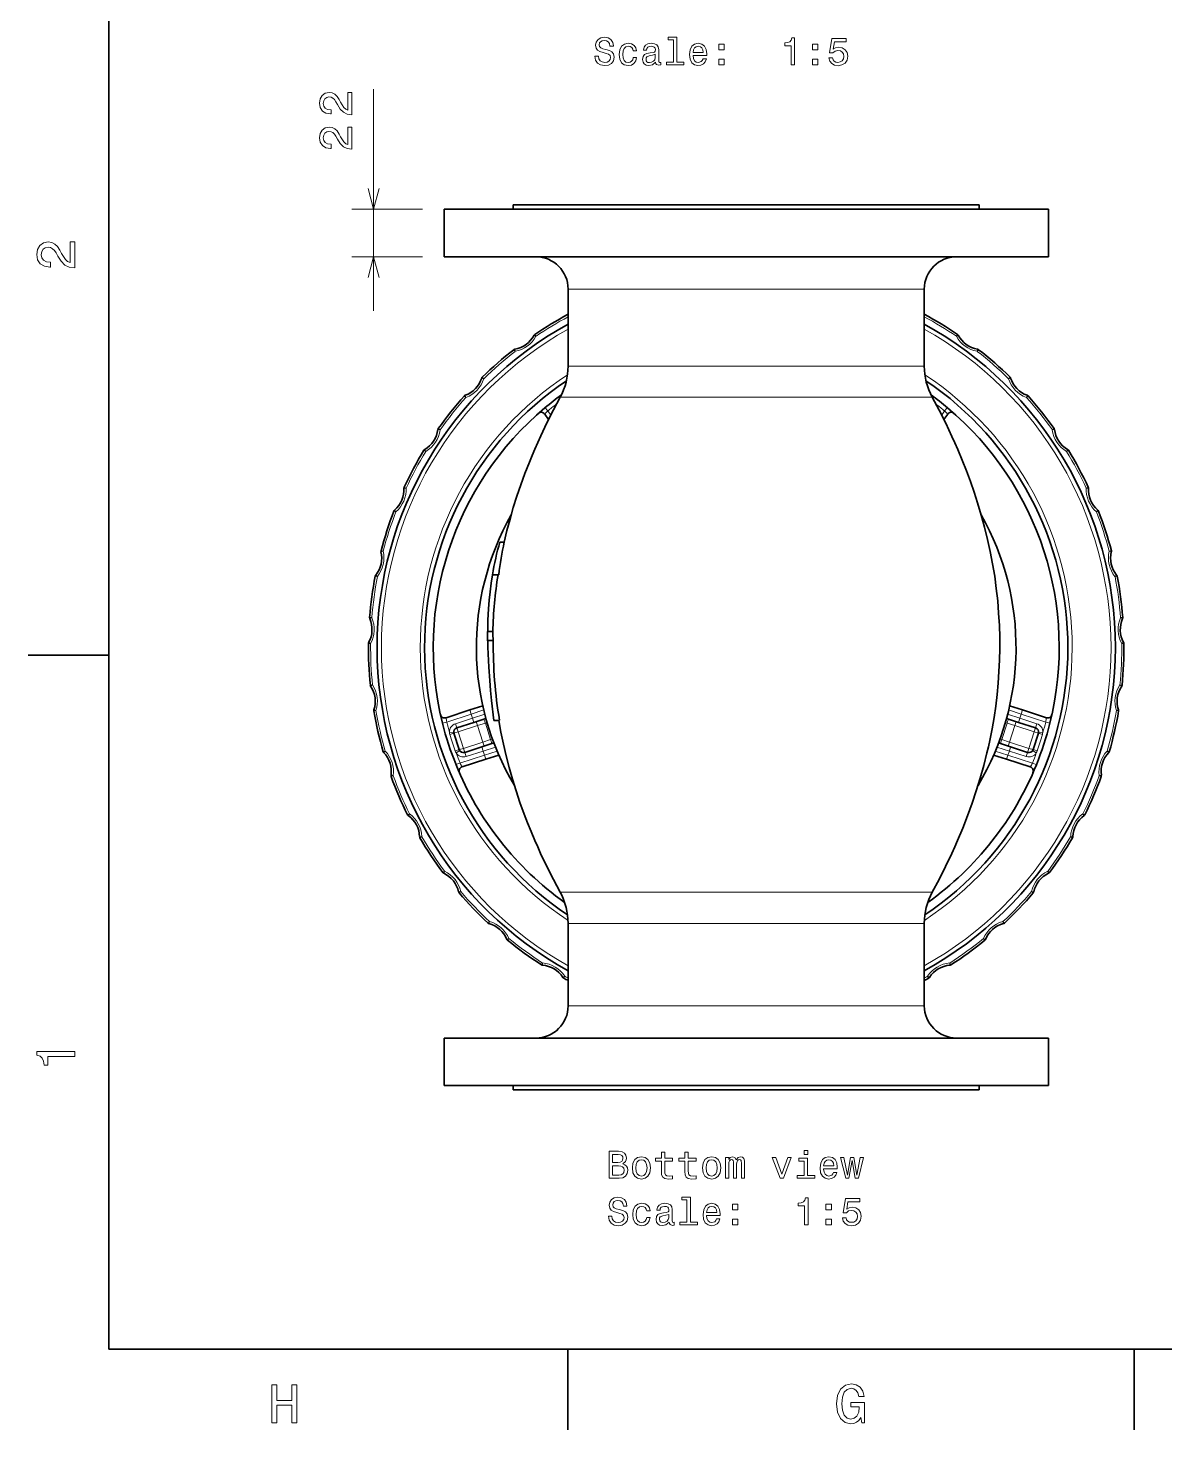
# Model space of a CAD drawing. Extents: x 0 to 420, y 0 to 297.
# Drawn here: x 2.5 to 107.8, y 2.5 to 132.4 of the extents above; entities that cross this region are included whole.
import ezdxf

# ---------------------------------------------------------------- set-up
doc = ezdxf.new("R2010")
doc.units = 0

msp = doc.modelspace()

# ---------------------------------------------------------------- linework, layer by layer
at = {"color": 7, "lineweight": 35}
for p, q in [((10, 287), (10, 10)), ((47.45, 116.01), (90.63, 116.01)), ((97.04, 115.61), (41.04, 115.61)), ((97.04, 111.21), (41.04, 111.21)), ((97.04, 38.81), (41.04, 38.81)), ((97.04, 34.41), (41.04, 34.41)), ((47.45, 34.01), (90.63, 34.01)), ((10, 10), (410, 10))]:
    msp.add_line(p, q, dxfattribs=at)
at = {"color": 7, "lineweight": 13}
for p, q in [((34.51, 106.21), (34.51, 126.73)), ((85.54, 108.21), (52.54, 108.21)), ((85.54, 41.81), (52.54, 41.81))]:
    msp.add_line(p, q, dxfattribs=at)
at = {"color": 7, "lineweight": 35, "ltscale": 0.01}
for p, q in [((47.45, 115.61), (47.45, 116.01)), ((90.63, 115.61), (90.63, 116.01)), ((47.45, 34.41), (47.45, 34.01)), ((90.63, 34.41), (90.63, 34.01))]:
    msp.add_line(p, q, dxfattribs=at)
at = {"color": 7, "lineweight": 13, "ltscale": 0.163052}
for p, q in [((39.04, 115.61), (32.51, 115.61)), ((39.04, 111.21), (32.51, 111.21))]:
    msp.add_line(p, q, dxfattribs=at)
at = {"color": 7, "lineweight": 35, "ltscale": 0.11}
for p, q in [((41.04, 115.61), (41.04, 111.21)), ((97.04, 115.61), (97.04, 111.21)), ((41.04, 34.41), (41.04, 38.81)), ((97.04, 34.41), (97.04, 38.81))]:
    msp.add_line(p, q, dxfattribs=at)
at = {"color": 7, "lineweight": 35, "ltscale": 0.178322}
for p, q in [((52.54, 108.21), (52.54, 101.08)), ((85.54, 108.21), (85.54, 101.08))]:
    msp.add_line(p, q, dxfattribs=at)
at = {"color": 7, "lineweight": 13, "ltscale": 0.005}
for p, q in [((49.56, 103.85), (49.38, 103.95)), ((49.45, 104.02), (49.56, 103.85)), ((88.62, 104.02), (88.51, 103.85)), ((88.69, 103.95), (88.51, 103.85)), ((47.63, 102.45), (47.59, 102.65)), ((90.48, 102.65), (90.45, 102.45)), ((47.5, 102.61), (47.63, 102.45)), ((90.57, 102.61), (90.45, 102.45)), ((44.59, 100.06), (44.73, 99.91)), ((93.49, 100.06), (93.35, 99.91)), ((44.73, 99.91), (44.53, 99.97)), ((93.54, 99.97), (93.35, 99.91)), ((42.92, 98.32), (43.07, 98.18)), ((43.07, 98.18), (43, 98.37)), ((95.07, 98.37), (95, 98.18)), ((95.15, 98.32), (95, 98.18)), ((40.67, 95.17), (40.47, 95.2)), ((40.51, 95.29), (40.67, 95.17)), ((97.57, 95.29), (97.4, 95.17)), ((97.6, 95.2), (97.4, 95.17)), ((39.18, 93.28), (39.35, 93.18)), ((39.35, 93.18), (39.25, 93.35)), ((98.82, 93.35), (98.72, 93.18)), ((98.89, 93.28), (98.72, 93.18)), ((37.53, 89.78), (37.33, 89.77)), ((37.35, 89.87), (37.53, 89.78)), ((100.73, 89.87), (100.55, 89.78)), ((100.75, 89.77), (100.55, 89.78)), ((36.4, 87.66), (36.59, 87.58)), ((36.59, 87.58), (36.46, 87.74)), ((101.62, 87.74), (101.49, 87.58)), ((101.67, 87.66), (101.49, 87.58)), ((35.2, 83.97), (35.4, 83.92)), ((35.4, 83.92), (35.2, 83.87)), ((102.87, 83.97), (102.68, 83.92)), ((102.87, 83.87), (102.68, 83.92)), ((34.67, 81.63), (34.86, 81.59)), ((34.86, 81.59), (34.71, 81.71)), ((103.37, 81.71), (103.21, 81.59)), ((103.41, 81.63), (103.21, 81.59)), ((34.15, 77.79), (34.35, 77.77)), ((34.35, 77.77), (34.16, 77.69)), ((103.93, 77.79), (103.73, 77.77)), ((103.91, 77.69), (103.73, 77.77)), ((34.04, 75.38), (34.24, 75.38)), ((34.24, 75.38), (34.06, 75.48)), ((104.01, 75.48), (103.84, 75.38)), ((104.04, 75.38), (103.84, 75.38)), ((34.21, 71.51), (34.41, 71.53)), ((34.41, 71.53), (34.25, 71.42)), ((103.86, 71.51), (103.66, 71.53)), ((103.83, 71.42), (103.66, 71.53)), ((34.73, 69.16), (34.54, 69.22)), ((34.54, 69.13), (34.73, 69.16)), ((103.53, 69.22), (103.34, 69.16)), ((103.54, 69.13), (103.34, 69.16)), ((35.4, 65.35), (35.59, 65.4)), ((35.59, 65.4), (35.45, 65.27)), ((102.68, 65.35), (102.48, 65.4)), ((102.63, 65.27), (102.48, 65.4)), ((36.33, 63.13), (36.13, 63.16)), ((36.14, 63.06), (36.33, 63.13)), ((101.94, 63.16), (101.74, 63.13)), ((101.93, 63.06), (101.74, 63.13)), ((37.66, 59.5), (37.84, 59.59)), ((37.84, 59.59), (37.73, 59.42)), ((100.41, 59.5), (100.23, 59.59)), ((100.35, 59.42), (100.23, 59.59)), ((38.98, 57.48), (38.78, 57.47)), ((38.8, 57.38), (38.98, 57.48)), ((99.3, 57.47), (99.1, 57.48)), ((99.27, 57.38), (99.1, 57.48)), ((40.94, 54.15), (41.1, 54.27)), ((41.1, 54.27), (41.01, 54.08)), ((97.13, 54.15), (96.97, 54.27)), ((97.06, 54.08), (96.97, 54.27)), ((42.59, 52.39), (42.4, 52.35)), ((42.44, 52.26), (42.59, 52.39)), ((95.63, 52.26), (95.48, 52.39)), ((95.68, 52.35), (95.48, 52.39)), ((45.12, 49.46), (45.25, 49.61)), ((45.25, 49.61), (45.2, 49.42)), ((92.96, 49.46), (92.82, 49.61)), ((92.87, 49.42), (92.82, 49.61)), ((47.06, 48.04), (46.87, 47.96)), ((46.93, 47.88), (47.06, 48.04)), ((91.15, 47.88), (91.02, 48.04)), ((91.2, 47.96), (91.02, 48.04)), ((50.06, 45.6), (50.17, 45.77)), ((50.17, 45.77), (50.16, 45.57)), ((88.01, 45.6), (87.9, 45.77)), ((87.92, 45.57), (87.9, 45.77)), ((52.23, 44.54), (52.06, 44.44)), ((52.13, 44.37), (52.23, 44.54)), ((85.95, 44.37), (85.85, 44.54)), ((86.02, 44.44), (85.85, 44.54))]:
    msp.add_line(p, q, dxfattribs=at)
at = {"color": 7, "lineweight": 13, "ltscale": 0.4125}
for p, q in [((52.54, 101.08), (69.04, 101.08)), ((69.04, 101.08), (85.54, 101.08)), ((52.54, 49.44), (69.04, 49.44)), ((69.04, 49.44), (85.54, 49.44))]:
    msp.add_line(p, q, dxfattribs=at)
at = {"color": 7, "lineweight": 13, "ltscale": 0.000480363}
msp.add_line((51.43, 97.55), (51.45, 97.54), dxfattribs=at)
at = {"color": 7, "lineweight": 13, "ltscale": 0.430818}
msp.add_line((51.8, 98.21), (69.04, 98.21), dxfattribs=at)
at = {"color": 7, "lineweight": 13, "ltscale": 0.430819}
msp.add_line((69.04, 98.21), (86.27, 98.21), dxfattribs=at)
at = {"color": 7, "lineweight": 13, "ltscale": 0.00048051}
msp.add_line((86.63, 97.54), (86.64, 97.55), dxfattribs=at)
at = {"color": 7, "lineweight": 35, "ltscale": 0.015281}
for p, q in [((50.72, 96.14), (50.37, 96.63)), ((87.35, 96.14), (87.71, 96.63))]:
    msp.add_line(p, q, dxfattribs=at)
at = {"color": 7, "lineweight": 13, "ltscale": 0.01}
for p, q in [((50.39, 97.23), (50.65, 96.92)), ((87.68, 97.23), (87.42, 96.92)), ((43.42, 69.22), (43.55, 68.84)), ((94.53, 68.84), (94.65, 69.22)), ((40.9, 68), (41.29, 68.1)), ((42.1, 67.94), (42.22, 67.56)), ((42.34, 67.18), (42.22, 67.56)), ((43.67, 68.45), (43.55, 68.84)), ((43.67, 68.45), (43.79, 68.07)), ((44.01, 68.15), (44.14, 67.77)), ((93.94, 67.77), (94.06, 68.15)), ((94.28, 68.07), (94.4, 68.45)), ((94.53, 68.84), (94.4, 68.45)), ((95.85, 67.56), (95.73, 67.18)), ((95.85, 67.56), (95.98, 67.94)), ((97.18, 68), (96.79, 68.1)), ((41.94, 67.16), (41.55, 67.13)), ((41.96, 67.06), (42.34, 67.18)), ((96.11, 67.06), (95.73, 67.18)), ((96.53, 67.13), (96.13, 67.16)), ((42.16, 65.23), (42.5, 65.45)), ((42.46, 65.54), (42.84, 65.66)), ((42.96, 65.28), (42.84, 65.66)), ((43.09, 64.9), (42.96, 65.28)), ((44.66, 65.41), (44.54, 65.79)), ((44.63, 66.24), (44.76, 65.86)), ((44.78, 65.03), (44.66, 65.41)), ((44.78, 65.03), (44.91, 64.65)), ((93.17, 64.65), (93.29, 65.03)), ((93.42, 65.41), (93.29, 65.03)), ((93.32, 65.86), (93.44, 66.24)), ((93.54, 65.79), (93.42, 65.41)), ((95.11, 65.28), (94.99, 64.9)), ((95.24, 65.66), (95.11, 65.28)), ((95.62, 65.54), (95.24, 65.66)), ((95.57, 65.45), (95.91, 65.23)), ((42.15, 64.15), (42.52, 64.3)), ((95.92, 64.15), (95.55, 64.3))]:
    msp.add_line(p, q, dxfattribs=at)
at = {"color": 7, "lineweight": 13, "ltscale": 0.011786}
for p, q in [((50.93, 96.54), (50.65, 96.92)), ((87.15, 96.54), (87.42, 96.92))]:
    msp.add_line(p, q, dxfattribs=at)
at = {"color": 7, "lineweight": 35, "ltscale": 0.010111}
msp.add_line((46.21, 84.78), (46.62, 84.78), dxfattribs=at)
at = {"color": 7, "lineweight": 35, "ltscale": 0.014165}
msp.add_line((45.54, 81.74), (46.1, 81.74), dxfattribs=at)
at = {"color": 7, "lineweight": 35, "ltscale": 0.012007}
msp.add_line((45.09, 76.48), (45.57, 76.48), dxfattribs=at)
at = {"color": 7, "lineweight": 35, "ltscale": 0.01284}
msp.add_line((45.09, 75.64), (45.6, 75.64), dxfattribs=at)
at = {"color": 7, "lineweight": 35, "ltscale": 0.1875}
for p, q in [((10, 74.3), (2.5, 74.3)), ((52.5, 10), (52.5, 2.5)), ((105, 10), (105, 2.5))]:
    msp.add_line(p, q, dxfattribs=at)
at = {"color": 7, "lineweight": 35, "ltscale": 0.057747}
for p, q in [((43.42, 69.22), (41.23, 68.5)), ((94.65, 69.22), (96.85, 68.5)), ((44.91, 64.65), (42.71, 63.94)), ((93.17, 64.65), (95.36, 63.94))]:
    msp.add_line(p, q, dxfattribs=at)
at = {"color": 7, "lineweight": 35, "ltscale": 0.031727}
for p, q in [((44.63, 69.61), (43.42, 69.22)), ((46.11, 65.04), (44.91, 64.65))]:
    msp.add_line(p, q, dxfattribs=at)
at = {"color": 7, "lineweight": 13, "ltscale": 0.030834}
msp.add_line((44.72, 69.22), (43.55, 68.84), dxfattribs=at)
at = {"color": 7, "lineweight": 13, "ltscale": 0.030833}
for p, q in [((93.35, 69.22), (94.53, 68.84)), ((92.12, 65.41), (93.29, 65.03))]:
    msp.add_line(p, q, dxfattribs=at)
at = {"color": 7, "lineweight": 35, "ltscale": 0.031725}
for p, q in [((93.44, 69.61), (94.65, 69.22)), ((91.96, 65.04), (93.17, 64.65))]:
    msp.add_line(p, q, dxfattribs=at)
at = {"color": 7, "lineweight": 13, "ltscale": 0.059431}
for p, q in [((43.55, 68.84), (41.29, 68.1)), ((94.53, 68.84), (96.79, 68.1)), ((44.78, 65.03), (42.52, 64.3)), ((93.29, 65.03), (95.55, 64.3))]:
    msp.add_line(p, q, dxfattribs=at)
at = {"color": 7, "lineweight": 13, "ltscale": 0.04136}
for p, q in [((42.1, 67.94), (43.67, 68.45)), ((95.98, 67.94), (94.4, 68.45)), ((43.09, 64.9), (44.66, 65.41)), ((94.99, 64.9), (93.42, 65.41))]:
    msp.add_line(p, q, dxfattribs=at)
at = {"color": 7, "lineweight": 35, "ltscale": 0.04136}
for p, q in [((42.22, 67.56), (43.79, 68.07)), ((95.85, 67.56), (94.28, 68.07)), ((42.96, 65.28), (44.54, 65.79)), ((95.11, 65.28), (93.54, 65.79))]:
    msp.add_line(p, q, dxfattribs=at)
at = {"color": 7, "lineweight": 13, "ltscale": 0.047176}
for p, q in [((44.14, 67.77), (42.34, 67.18)), ((93.94, 67.77), (95.73, 67.18)), ((44.63, 66.24), (42.84, 65.66)), ((93.44, 66.24), (95.24, 65.66))]:
    msp.add_line(p, q, dxfattribs=at)
at = {"color": 7, "lineweight": 13, "ltscale": 0.030118}
msp.add_line((44.82, 68.83), (43.67, 68.45), dxfattribs=at)
at = {"color": 7, "lineweight": 35, "ltscale": 0.029572}
msp.add_line((44.92, 68.44), (43.79, 68.07), dxfattribs=at)
at = {"color": 7, "lineweight": 13, "ltscale": 0.019153}
for p, q in [((44.87, 68), (44.14, 67.77)), ((93.21, 68), (93.94, 67.77)), ((45.36, 66.48), (44.63, 66.24)), ((92.71, 66.48), (93.44, 66.24))]:
    msp.add_line(p, q, dxfattribs=at)
at = {"color": 7, "lineweight": 13, "ltscale": 0.04}
for p, q in [((44.14, 67.77), (44.63, 66.24)), ((44.87, 68), (45.36, 66.48)), ((92.71, 66.48), (93.21, 68)), ((93.44, 66.24), (93.94, 67.77)), ((42.34, 67.18), (42.84, 65.66)), ((95.24, 65.66), (95.73, 67.18))]:
    msp.add_line(p, q, dxfattribs=at)
at = {"color": 7, "lineweight": 13, "ltscale": 0.004171}
for p, q in [((45.03, 68.05), (44.87, 68)), ((45.52, 66.53), (45.36, 66.48))]:
    msp.add_line(p, q, dxfattribs=at)
at = {"color": 7, "lineweight": 35, "ltscale": 0.011434}
msp.add_line((45.66, 68.25), (46.12, 68.25), dxfattribs=at)
at = {"color": 7, "lineweight": 35, "ltscale": 3.95683e-05}
msp.add_line((45.66, 68.25), (45.66, 68.25), dxfattribs=at)
at = {"color": 7, "lineweight": 35, "ltscale": 0.013058}
msp.add_line((45.66, 68.25), (46.18, 68.25), dxfattribs=at)
at = {"color": 7, "lineweight": 13, "ltscale": 0.004169}
for p, q in [((93.05, 68.05), (93.21, 68)), ((92.55, 66.53), (92.71, 66.48))]:
    msp.add_line(p, q, dxfattribs=at)
at = {"color": 7, "lineweight": 35, "ltscale": 0.02957}
msp.add_line((93.16, 68.44), (94.28, 68.07), dxfattribs=at)
at = {"color": 7, "lineweight": 13, "ltscale": 0.030116}
msp.add_line((93.26, 68.83), (94.4, 68.45), dxfattribs=at)
at = {"color": 7, "lineweight": 13, "ltscale": 0.009771}
for p, q in [((41.96, 67.06), (41.59, 66.94)), ((96.48, 66.94), (96.11, 67.06)), ((42.46, 65.54), (42.09, 65.42)), ((95.99, 65.42), (95.62, 65.54))]:
    msp.add_line(p, q, dxfattribs=at)
at = {"color": 7, "lineweight": 35, "ltscale": 0.04}
for p, q in [((42.46, 65.54), (41.96, 67.06)), ((95.62, 65.54), (96.11, 67.06))]:
    msp.add_line(p, q, dxfattribs=at)
at = {"color": 7, "lineweight": 35, "ltscale": 0.029539}
for p, q in [((45.66, 66.16), (44.54, 65.79)), ((92.42, 66.16), (93.54, 65.79))]:
    msp.add_line(p, q, dxfattribs=at)
at = {"color": 7, "lineweight": 13, "ltscale": 0.0301}
for p, q in [((45.8, 65.78), (44.66, 65.41)), ((92.27, 65.78), (93.42, 65.41))]:
    msp.add_line(p, q, dxfattribs=at)
at = {"color": 7, "lineweight": 13, "ltscale": 0.030835}
msp.add_line((45.96, 65.41), (44.78, 65.03), dxfattribs=at)
at = {"color": 7, "lineweight": 13, "ltscale": 0.430901}
for p, q in [((51.8, 52.32), (69.04, 52.32)), ((69.04, 52.32), (86.27, 52.32))]:
    msp.add_line(p, q, dxfattribs=at)
at = {"color": 7, "lineweight": 35, "ltscale": 0.190721}
for p, q in [((52.54, 41.81), (52.54, 49.44)), ((85.54, 41.81), (85.54, 49.44))]:
    msp.add_line(p, q, dxfattribs=at)
at = {"color": 7, "lineweight": 13}
for points in [[(55.34, 129.81), (55.01, 129.81), (55.08, 129.43), (55.26, 129.15), (55.54, 128.98), (55.92, 128.92), (56.29, 128.97), (56.56, 129.13), (56.74, 129.38), (56.81, 129.71), (56.75, 130), (56.6, 130.19), (56.36, 130.32), (56.03, 130.41), (55.75, 130.48), (55.56, 130.56), (55.46, 130.68), (55.43, 130.86), (55.46, 131.02), (55.55, 131.14), (55.7, 131.22), (55.89, 131.25), (56.1, 131.22), (56.26, 131.12), (56.36, 130.96), (56.41, 130.74), (56.74, 130.74), (56.74, 130.75), (56.68, 131.08), (56.51, 131.34), (56.24, 131.49), (55.88, 131.55), (55.56, 131.49), (55.31, 131.34), (55.15, 131.11), (55.09, 130.81), (55.13, 130.54), (55.27, 130.35), (55.49, 130.23), (55.78, 130.14), (56.07, 130.05), (56.29, 129.97), (56.43, 129.86), (56.47, 129.67), (56.43, 129.48), (56.32, 129.34), (56.15, 129.25), (55.93, 129.22), (55.69, 129.26), (55.5, 129.37), (55.38, 129.56)], [(62.3, 131.3), (62.3, 129.25), (61.65, 129.25), (61.65, 128.98), (63.27, 128.98), (63.27, 129.25), (62.62, 129.25), (62.62, 131.57), (61.8, 131.57), (61.8, 131.3)], [(73.19, 128.98), (73.52, 128.98), (73.52, 131.5), (73.28, 131.5), (73.21, 131.28), (73.08, 131.13), (72.88, 131.05), (72.61, 131.02), (72.61, 130.76), (73.19, 130.76)], [(76.7, 129.64), (76.78, 129.34), (76.96, 129.11), (77.22, 128.97), (77.55, 128.91), (77.91, 128.98), (78.2, 129.15), (78.38, 129.43), (78.45, 129.79), (78.38, 130.13), (78.21, 130.39), (77.94, 130.56), (77.59, 130.62), (77.32, 130.58), (77.11, 130.46), (77.21, 131.13), (78.31, 131.13), (78.31, 131.43), (76.97, 131.43), (76.77, 130.1), (77.06, 130.1), (77.27, 130.27), (77.54, 130.33), (77.77, 130.3), (77.94, 130.18), (78.06, 130), (78.1, 129.78), (78.06, 129.55), (77.94, 129.37), (77.76, 129.26), (77.54, 129.22), (77.35, 129.25), (77.2, 129.33), (77.09, 129.46), (77.04, 129.64)], [(58.56, 130.28), (58.88, 130.28), (58.81, 130.57), (58.66, 130.79), (58.42, 130.93), (58.1, 130.99), (57.76, 130.91), (57.49, 130.71), (57.33, 130.39), (57.27, 129.95), (57.32, 129.51), (57.49, 129.19), (57.74, 128.98), (58.09, 128.92), (58.4, 128.97), (58.64, 129.12), (58.81, 129.36), (58.88, 129.68), (58.58, 129.68), (58.52, 129.47), (58.42, 129.32), (58.28, 129.23), (58.1, 129.2), (57.88, 129.25), (57.72, 129.39), (57.63, 129.63), (57.6, 129.96), (57.63, 130.28), (57.73, 130.51), (57.89, 130.66), (58.1, 130.71), (58.29, 130.68), (58.43, 130.59), (58.52, 130.46)], [(60.65, 129.24), (60.65, 129.23), (60.67, 129.1), (60.72, 129.02), (60.95, 128.95), (61.13, 128.98), (61.13, 129.22), (61.05, 129.21), (60.95, 129.26), (60.93, 129.4), (60.93, 130.4), (60.89, 130.66), (60.76, 130.84), (60.54, 130.95), (60.23, 130.99), (59.93, 130.94), (59.71, 130.82), (59.57, 130.63), (59.52, 130.38), (59.52, 130.36), (59.8, 130.36), (59.83, 130.51), (59.91, 130.62), (60.04, 130.68), (60.22, 130.71), (60.4, 130.69), (60.52, 130.63), (60.6, 130.54), (60.62, 130.41), (60.61, 130.26), (60.55, 130.18), (60.41, 130.15), (60.14, 130.12), (59.83, 130.05), (59.61, 129.94), (59.48, 129.76), (59.44, 129.49), (59.48, 129.25), (59.59, 129.08), (59.77, 128.97), (60.02, 128.93), (60.35, 129)], [(60.61, 129.66), (60.57, 129.47), (60.46, 129.33), (60.28, 129.24), (60.07, 129.2), (59.93, 129.22), (59.84, 129.28), (59.77, 129.38), (59.76, 129.52), (59.77, 129.65), (59.83, 129.74), (60.06, 129.84), (60.35, 129.88), (60.61, 129.97)], [(64.12, 129.86), (65.38, 129.86), (65.39, 130.01), (65.33, 130.42), (65.17, 130.73), (64.92, 130.92), (64.58, 130.99), (64.26, 130.91), (64, 130.71), (63.84, 130.39), (63.78, 129.95), (63.84, 129.51), (64, 129.19), (64.25, 128.98), (64.57, 128.92), (64.85, 128.96), (65.08, 129.08), (65.25, 129.28), (65.35, 129.54), (65.04, 129.54), (64.97, 129.39), (64.88, 129.29), (64.61, 129.2), (64.41, 129.24), (64.25, 129.37), (64.15, 129.57), (64.12, 129.85)], [(64.12, 130.13), (64.15, 130.37), (64.25, 130.56), (64.4, 130.67), (64.59, 130.71), (64.79, 130.67), (64.93, 130.56), (65.02, 130.37), (65.06, 130.13)], [(66.5, 130.38), (67, 130.38), (67, 130.92), (66.5, 130.92)], [(75.18, 130.38), (75.68, 130.38), (75.68, 130.92), (75.18, 130.92)], [(66.5, 128.98), (67, 128.98), (67, 129.52), (66.5, 129.52)], [(75.18, 128.98), (75.68, 128.98), (75.68, 129.52), (75.18, 129.52)], [(32.51, 124.37), (32.51, 126.43), (32.14, 126.43), (32.14, 124.8), (31.94, 124.89), (31.77, 125.05), (31.46, 125.53), (31.33, 125.78), (31.15, 126.07), (30.93, 126.27), (30.68, 126.39), (30.39, 126.43), (30.02, 126.36), (29.74, 126.16), (29.56, 125.85), (29.49, 125.44), (29.57, 125.03), (29.77, 124.71), (30.09, 124.51), (30.52, 124.44), (30.58, 124.44), (30.58, 124.83), (30.55, 124.83), (30.25, 124.87), (30.04, 124.99), (29.9, 125.18), (29.85, 125.42), (29.9, 125.67), (30, 125.86), (30.17, 125.98), (30.38, 126.02), (30.58, 125.99), (30.75, 125.91), (30.9, 125.77), (31.03, 125.58), (31.17, 125.33), (31.43, 124.9), (31.72, 124.6), (32.07, 124.43), (32.5, 124.37)], [(32.51, 121.17), (32.51, 123.23), (32.14, 123.23), (32.14, 121.6), (31.94, 121.69), (31.77, 121.85), (31.46, 122.33), (31.33, 122.58), (31.15, 122.87), (30.93, 123.07), (30.68, 123.19), (30.39, 123.23), (30.02, 123.16), (29.74, 122.95), (29.56, 122.64), (29.49, 122.24), (29.57, 121.83), (29.77, 121.51), (30.09, 121.31), (30.52, 121.24), (30.58, 121.24), (30.58, 121.63), (30.55, 121.63), (30.25, 121.67), (30.04, 121.79), (29.9, 121.97), (29.85, 122.22), (29.9, 122.47), (30, 122.66), (30.17, 122.78), (30.38, 122.82), (30.58, 122.79), (30.75, 122.71), (30.9, 122.57), (31.03, 122.38), (31.17, 122.12), (31.43, 121.7), (31.72, 121.4), (32.07, 121.23), (32.5, 121.17)], [(6.83, 110.17), (6.83, 112.58), (6.4, 112.58), (6.4, 110.67), (6.16, 110.78), (5.97, 110.96), (5.61, 111.52), (5.46, 111.82), (5.24, 112.15), (4.99, 112.39), (4.69, 112.52), (4.35, 112.58), (3.93, 112.49), (3.6, 112.25), (3.38, 111.89), (3.31, 111.42), (3.39, 110.94), (3.63, 110.57), (4.01, 110.33), (4.51, 110.25), (4.58, 110.25), (4.58, 110.71), (4.54, 110.71), (4.2, 110.75), (3.94, 110.89), (3.78, 111.11), (3.73, 111.39), (3.78, 111.69), (3.9, 111.9), (4.1, 112.05), (4.35, 112.1), (4.58, 112.06), (4.78, 111.96), (4.95, 111.8), (5.1, 111.58), (5.26, 111.28), (5.57, 110.79), (5.91, 110.44), (6.31, 110.24), (6.82, 110.17)], [(6.83, 37.11), (6.83, 37.57), (3.31, 37.57), (3.31, 37.23), (3.62, 37.13), (3.82, 36.95), (3.94, 36.68), (3.98, 36.29), (4.34, 36.29), (4.34, 37.11)], [(57.61, 27.17), (57.87, 27.38), (57.93, 27.52), (57.95, 27.69), (57.9, 27.96), (57.76, 28.15), (57.54, 28.27), (57.22, 28.32), (56.33, 28.32), (56.33, 25.82), (57.27, 25.82), (57.61, 25.87), (57.85, 26.01), (58.01, 26.25), (58.06, 26.57), (58.03, 26.78), (57.94, 26.95), (57.8, 27.08)], [(57.15, 27.28), (56.66, 27.28), (56.66, 28.02), (57.18, 28.02), (57.38, 28), (57.51, 27.93), (57.6, 27.82), (57.62, 27.65), (57.59, 27.49), (57.51, 27.37), (57.36, 27.3)], [(58.49, 26.78), (58.55, 26.34), (58.72, 26.02), (58.98, 25.82), (59.33, 25.75), (59.68, 25.82), (59.94, 26.01), (60.11, 26.34), (60.17, 26.78), (60.11, 27.22), (59.94, 27.55), (59.68, 27.75), (59.33, 27.82), (58.98, 27.75), (58.72, 27.55), (58.55, 27.22)], [(58.82, 26.79), (58.85, 27.11), (58.95, 27.34), (59.11, 27.49), (59.33, 27.54), (59.55, 27.49), (59.71, 27.35), (59.81, 27.11), (59.85, 26.79), (59.81, 26.46), (59.71, 26.22), (59.55, 26.08), (59.33, 26.03), (59.11, 26.08), (58.95, 26.22), (58.85, 26.46)], [(61.18, 27.42), (61.18, 26.45), (61.2, 26.13), (61.3, 25.92), (61.5, 25.79), (61.85, 25.75), (62.22, 25.77), (62.22, 26.04), (61.95, 26.02), (61.7, 26.05), (61.56, 26.14), (61.51, 26.29), (61.5, 26.5), (61.5, 27.42), (62.22, 27.42), (62.22, 27.69), (61.5, 27.69), (61.5, 28.25), (61.18, 28.25), (61.18, 27.69), (60.63, 27.69), (60.63, 27.42)], [(63.35, 27.42), (63.35, 26.45), (63.37, 26.13), (63.47, 25.92), (63.67, 25.79), (64.01, 25.75), (64.39, 25.77), (64.39, 26.04), (64.12, 26.02), (63.87, 26.05), (63.73, 26.14), (63.68, 26.29), (63.67, 26.5), (63.67, 27.42), (64.39, 27.42), (64.39, 27.69), (63.67, 27.69), (63.67, 28.25), (63.35, 28.25), (63.35, 27.69), (62.8, 27.69), (62.8, 27.42)], [(65, 26.78), (65.06, 26.34), (65.22, 26.02), (65.48, 25.82), (65.84, 25.75), (66.19, 25.82), (66.45, 26.01), (66.62, 26.34), (66.68, 26.78), (66.62, 27.22), (66.45, 27.55), (66.19, 27.75), (65.84, 27.82), (65.48, 27.75), (65.22, 27.55), (65.06, 27.22)], [(65.32, 26.79), (65.35, 27.11), (65.46, 27.34), (65.62, 27.49), (65.84, 27.54), (66.05, 27.49), (66.22, 27.35), (66.32, 27.11), (66.35, 26.79), (66.32, 26.46), (66.22, 26.22), (66.05, 26.08), (65.84, 26.03), (65.62, 26.08), (65.46, 26.22), (65.35, 26.46)], [(67.13, 25.82), (67.43, 25.82), (67.43, 27.11), (67.44, 27.3), (67.5, 27.44), (67.58, 27.53), (67.69, 27.56), (67.78, 27.53), (67.83, 27.46), (67.86, 27.34), (67.87, 27.17), (67.87, 25.82), (68.15, 25.82), (68.15, 27.11), (68.16, 27.3), (68.22, 27.44), (68.3, 27.53), (68.41, 27.56), (68.5, 27.53), (68.56, 27.46), (68.59, 27.17), (68.59, 25.82), (68.88, 25.82), (68.88, 27.15), (68.87, 27.43), (68.81, 27.64), (68.69, 27.77), (68.51, 27.82), (68.29, 27.75), (68.12, 27.54), (67.98, 27.74), (67.76, 27.82), (67.56, 27.75), (67.42, 27.55), (67.42, 27.75), (67.13, 27.75)], [(72.18, 25.82), (72.51, 25.82), (73.22, 27.75), (72.89, 27.75), (72.35, 26.19), (71.79, 27.75), (71.46, 27.75)], [(74.73, 26.08), (74.73, 27.69), (73.92, 27.69), (73.92, 27.42), (74.42, 27.42), (74.42, 26.08), (73.77, 26.08), (73.77, 25.82), (75.39, 25.82), (75.39, 26.08)], [(74.75, 28.4), (74.41, 28.4), (74.41, 28.04), (74.75, 28.04)], [(76.21, 26.69), (77.48, 26.69), (77.48, 26.84), (77.43, 27.25), (77.27, 27.56), (77.02, 27.75), (76.68, 27.82), (76.35, 27.75), (76.1, 27.55), (75.94, 27.22), (75.88, 26.79), (75.93, 26.34), (76.1, 26.02), (76.35, 25.82), (76.67, 25.75), (76.95, 25.79), (77.18, 25.92), (77.35, 26.11), (77.45, 26.37), (77.13, 26.37), (77.07, 26.23), (76.98, 26.12), (76.71, 26.03), (76.5, 26.07), (76.35, 26.2), (76.25, 26.4), (76.21, 26.68)], [(76.21, 26.96), (76.25, 27.21), (76.35, 27.39), (76.5, 27.5), (76.69, 27.54), (76.88, 27.5), (77.03, 27.39), (77.12, 27.21), (77.15, 26.96)], [(78.56, 25.82), (78.85, 27.46), (79.14, 25.82), (79.44, 25.82), (79.92, 27.75), (79.61, 27.75), (79.29, 26.11), (79, 27.75), (78.69, 27.75), (78.41, 26.11), (78.09, 27.75), (77.78, 27.75), (78.26, 25.82)], [(57.23, 26.12), (56.66, 26.12), (56.66, 26.98), (57.2, 26.98), (57.43, 26.95), (57.59, 26.88), (57.69, 26.75), (57.72, 26.56), (57.69, 26.36), (57.6, 26.22), (57.44, 26.14)], [(56.59, 22.32), (56.27, 22.32), (56.34, 21.94), (56.52, 21.66), (56.8, 21.49), (57.17, 21.43), (57.54, 21.49), (57.82, 21.65), (58, 21.89), (58.06, 22.22), (58.01, 22.52), (57.85, 22.71), (57.61, 22.83), (57.28, 22.93), (57, 23), (56.82, 23.08), (56.71, 23.19), (56.68, 23.37), (56.71, 23.53), (56.81, 23.66), (56.95, 23.74), (57.15, 23.77), (57.35, 23.73), (57.51, 23.63), (57.61, 23.47), (57.66, 23.25), (57.99, 23.25), (57.99, 23.26), (57.93, 23.6), (57.76, 23.85), (57.5, 24.01), (57.14, 24.06), (56.81, 24.01), (56.56, 23.86), (56.4, 23.62), (56.34, 23.32), (56.39, 23.05), (56.53, 22.87), (56.74, 22.74), (57.04, 22.65), (57.33, 22.57), (57.55, 22.49), (57.68, 22.37), (57.73, 22.19), (57.69, 21.99), (57.57, 21.85), (57.4, 21.76), (57.18, 21.73), (56.94, 21.77), (56.75, 21.89), (56.63, 22.07)], [(59.82, 22.79), (60.13, 22.79), (60.07, 23.08), (59.91, 23.31), (59.67, 23.45), (59.36, 23.5), (59.01, 23.43), (58.75, 23.23), (58.58, 22.9), (58.52, 22.46), (58.58, 22.02), (58.74, 21.7), (59, 21.5), (59.35, 21.43), (59.66, 21.48), (59.9, 21.63), (60.06, 21.87), (60.13, 22.19), (59.83, 22.19), (59.78, 21.99), (59.68, 21.84), (59.53, 21.74), (59.36, 21.71), (59.14, 21.76), (58.98, 21.9), (58.88, 22.14), (58.85, 22.47), (58.88, 22.79), (58.98, 23.03), (59.14, 23.17), (59.36, 23.22), (59.54, 23.19), (59.68, 23.11), (59.78, 22.97)], [(61.9, 21.75), (61.9, 21.74), (61.92, 21.62), (61.98, 21.53), (62.2, 21.46), (62.38, 21.49), (62.38, 21.74), (62.3, 21.72), (62.2, 21.77), (62.18, 21.92), (62.18, 22.92), (62.14, 23.17), (62.02, 23.35), (61.8, 23.46), (61.49, 23.5), (61.18, 23.46), (60.96, 23.33), (60.82, 23.14), (60.77, 22.89), (60.77, 22.87), (61.06, 22.87), (61.08, 23.02), (61.16, 23.13), (61.29, 23.19), (61.47, 23.22), (61.65, 23.2), (61.78, 23.15), (61.85, 23.05), (61.88, 22.92), (61.86, 22.77), (61.81, 22.7), (61.66, 22.66), (61.39, 22.63), (61.08, 22.57), (60.86, 22.45), (60.73, 22.27), (60.69, 22.01), (60.73, 21.77), (60.84, 21.59), (61.02, 21.48), (61.27, 21.44), (61.6, 21.52)], [(63.55, 23.82), (63.55, 21.76), (62.9, 21.76), (62.9, 21.5), (64.52, 21.5), (64.52, 21.76), (63.87, 21.76), (63.87, 24.08), (63.06, 24.08), (63.06, 23.82)], [(65.37, 22.37), (66.64, 22.37), (66.64, 22.52), (66.58, 22.93), (66.42, 23.24), (66.17, 23.43), (65.84, 23.5), (65.51, 23.43), (65.26, 23.23), (65.1, 22.9), (65.04, 22.47), (65.09, 22.02), (65.25, 21.7), (65.5, 21.5), (65.83, 21.43), (66.11, 21.48), (66.34, 21.6), (66.51, 21.79), (66.6, 22.05), (66.29, 22.05), (66.23, 21.91), (66.13, 21.8), (65.87, 21.71), (65.66, 21.75), (65.51, 21.88), (65.4, 22.08), (65.37, 22.36)], [(67.76, 22.9), (68.25, 22.9), (68.25, 23.43), (67.76, 23.43)], [(74.45, 21.5), (74.77, 21.5), (74.77, 24.02), (74.53, 24.02), (74.46, 23.8), (74.34, 23.65), (74.14, 23.56), (73.86, 23.53), (73.86, 23.28), (74.45, 23.28)], [(76.43, 22.9), (76.93, 22.9), (76.93, 23.43), (76.43, 23.43)], [(77.96, 22.15), (78.03, 21.85), (78.21, 21.62), (78.47, 21.48), (78.8, 21.43), (79.17, 21.49), (79.45, 21.67), (79.63, 21.95), (79.7, 22.31), (79.64, 22.64), (79.46, 22.91), (79.19, 23.08), (78.85, 23.14), (78.57, 23.09), (78.37, 22.97), (78.47, 23.65), (79.56, 23.65), (79.56, 23.94), (78.23, 23.94), (78.03, 22.62), (78.32, 22.62), (78.52, 22.79), (78.79, 22.85), (79.02, 22.81), (79.2, 22.69), (79.31, 22.52), (79.35, 22.29), (79.31, 22.06), (79.19, 21.89), (79.02, 21.77), (78.79, 21.74), (78.6, 21.76), (78.45, 21.84), (78.34, 21.97), (78.29, 22.15)], [(61.87, 22.17), (61.82, 21.99), (61.71, 21.84), (61.54, 21.75), (61.32, 21.72), (61.19, 21.74), (61.09, 21.79), (61.03, 21.89), (61.01, 22.03), (61.02, 22.16), (61.08, 22.25), (61.31, 22.35), (61.6, 22.39), (61.87, 22.48)], [(65.37, 22.64), (65.41, 22.89), (65.51, 23.07), (65.65, 23.18), (65.85, 23.22), (66.04, 23.18), (66.19, 23.07), (66.28, 22.89), (66.31, 22.64)], [(67.76, 21.5), (68.25, 21.5), (68.25, 22.03), (67.76, 22.03)], [(76.43, 21.5), (76.93, 21.5), (76.93, 22.03), (76.43, 22.03)], [(25.08, 3.17), (25.55, 3.17), (25.55, 4.81), (26.95, 4.81), (26.95, 3.17), (27.41, 3.17), (27.41, 6.67), (26.95, 6.67), (26.95, 5.24), (25.55, 5.24), (25.55, 6.67), (25.08, 6.67)], [(79.67, 3.64), (79.76, 3.17), (80.01, 3.17), (80.01, 5.06), (78.73, 5.06), (78.73, 4.63), (79.52, 4.63), (79.52, 4.6), (79.46, 4.14), (79.3, 3.79), (79.05, 3.58), (78.74, 3.5), (78.4, 3.6), (78.13, 3.87), (77.96, 4.32), (77.9, 4.93), (77.96, 5.54), (78.13, 5.99), (78.4, 6.26), (78.77, 6.36), (79.02, 6.31), (79.23, 6.17), (79.38, 5.93), (79.47, 5.61), (79.97, 5.61), (79.83, 6.1), (79.59, 6.46), (79.24, 6.68), (78.8, 6.76), (78.23, 6.64), (77.79, 6.27), (77.51, 5.69), (77.42, 4.92), (77.51, 4.14), (77.79, 3.56), (78.2, 3.19), (78.71, 3.07), (79, 3.11), (79.26, 3.21), (79.48, 3.39)]]:
    msp.add_lwpolyline(points, close=True, dxfattribs=at)
for points in [[(34, 117.55), (34.51, 115.61), (35.03, 117.55)], [(35.03, 109.28), (34.51, 111.21), (34, 109.28)]]:
    msp.add_lwpolyline(points, dxfattribs=at)
at = {"color": 7, "lineweight": 35}
for points in [[(51.8, 98.21), (51.17, 97.02), (50.57, 95.82), (50, 94.61), (49.72, 94), (49.45, 93.39), (49.2, 92.79), (48.95, 92.19), (48.54, 91.14), (48.16, 90.09), (47.8, 89.03), (47.46, 87.98), (47.16, 86.91), (46.87, 85.85), (46.62, 84.78)], [(86.27, 98.21), (86.91, 97.01), (87.52, 95.8), (87.81, 95.18), (88.1, 94.57), (88.37, 93.96), (88.64, 93.36), (89.05, 92.37), (89.44, 91.39), (89.81, 90.4), (90.15, 89.4), (90.48, 88.41), (90.81, 87.28), (91.12, 86.15), (91.4, 85.02), (91.65, 83.89), (91.87, 82.75), (92.06, 81.61), (92.21, 80.47), (92.34, 79.33), (92.43, 78.18), (92.5, 77.04), (92.53, 75.97), (92.54, 74.91), (92.51, 73.84), (92.46, 72.77), (92.39, 71.71), (92.29, 70.64), (92.16, 69.58), (92, 68.52), (91.82, 67.46), (91.61, 66.4), (91.48, 65.81), (91.34, 65.23), (91.05, 64.06), (90.72, 62.89), (90.36, 61.73), (89.97, 60.57), (89.55, 59.42), (89.1, 58.27), (88.63, 57.13), (88.36, 56.52), (88.08, 55.92), (87.51, 54.71), (86.91, 53.51), (86.27, 52.32)], [(45.54, 81.74), (45.41, 80.96), (45.31, 80.17), (45.23, 79.38), (45.16, 78.59), (45.13, 78.07), (45.11, 77.54), (45.09, 76.48)], [(45.09, 75.64), (45.1, 75.02), (45.12, 74.41), (45.19, 73.17), (45.28, 71.94), (45.36, 71.02), (45.45, 70.09), (45.66, 68.25)], [(46.12, 68.25), (46.32, 67.16), (46.54, 66.06), (46.79, 64.97), (47.07, 63.88), (47.38, 62.8), (47.72, 61.72), (48.08, 60.64), (48.47, 59.56), (48.78, 58.75), (49.11, 57.94), (49.45, 57.13), (49.72, 56.52), (49.99, 55.92), (50.56, 54.71), (51.17, 53.51), (51.8, 52.32)]]:
    msp.add_lwpolyline(points, dxfattribs=at)
for centre, radius, start, end in [((49.54, 108.21), 3, 0, 90), ((88.54, 108.21), 3, 90, 180), ((69.04, 75.01), 35, 118.127, 124.0302), ((69.04, 75.01), 35, 55.9698, 61.8728), ((69.04, 75.01), 34.2, 118.8458, 241.1541), ((47.17, 105.11), 2.5, 279.7025, 332.2976), ((49.56, 103.85), 0.2, 124.0302, 152.2976), ((69.04, 75.01), 34.2, 298.8461, 61.1539), ((88.51, 103.85), 0.2, 27.7024, 55.9698), ((90.9, 105.11), 2.5, 207.7024, 260.2975), ((47.63, 102.45), 0.2, 99.7025, 127.9698), ((90.45, 102.45), 0.2, 52.0302, 80.2975), ((69.04, 75.01), 35, 127.9698, 134.3159), ((69.04, 75.01), 35, 45.6841, 52.0302), ((44.73, 99.91), 0.2, 134.3159, 162.5833), ((46.54, 101.08), 6, 331.3874, 360), ((91.54, 101.08), 6, 180, 208.6126), ((93.35, 99.91), 0.2, 17.4167, 45.6841), ((69.04, 75.01), 29.8, 123.9796, 236.2585), ((42.15, 100.72), 2.5, 289.9882, 342.5833), ((69.04, 75.01), 29.8, 303.7417, 56.02), ((95.92, 100.72), 2.5, 197.4167, 250.0118), ((69.04, 75.01), 35, 138.2555, 144.6016), ((43.07, 98.18), 0.2, 109.9882, 138.2555), ((69.04, 75.01), 29, 126.188, 130.0104), ((69.04, 75.01), 29, 49.99, 53.8115), ((95, 98.18), 0.2, 41.7445, 70.0118), ((69.04, 75.01), 35, 35.3984, 41.7445), ((69.04, 75.01), 29, 130.0104, 193.99), ((50.04, 96.4), 0.4, 36, 131.6184), ((69.04, 75.01), 29, 346.0104, 49.99), ((88.03, 96.4), 0.4, 48.3816, 144), ((37.99, 95.51), 2.5, 300.2739, 352.869), ((40.67, 95.17), 0.2, 144.6016, 172.869), ((97.4, 95.17), 0.2, 7.131, 35.3984), ((100.08, 95.51), 2.5, 187.131, 239.7261), ((69.04, 75.01), 35, 148.5413, 154.8873), ((39.35, 93.18), 0.2, 120.2739, 148.5413), ((98.72, 93.18), 0.2, 31.4587, 59.7261), ((69.04, 75.01), 35, 25.1127, 31.4587), ((34.83, 89.64), 2.5, 310.5596, 3.1547), ((37.53, 89.78), 0.2, 154.8873, 183.1547), ((100.55, 89.78), 0.2, 356.8453, 25.1127), ((103.24, 89.64), 2.5, 176.8453, 229.4404), ((69.04, 75.01), 35, 158.827, 165.173), ((36.59, 87.58), 0.2, 130.5596, 158.827), ((69.04, 75.01), 25, 150.5565, 210.7703), ((69.04, 75.01), 25, 329.2297, 29.4435), ((101.49, 87.58), 0.2, 21.173, 49.4404), ((69.04, 75.01), 35, 14.827, 21.173), ((75.95, 76.55), 30.86, 164.5379, 170.3173), ((73.74, 78.62), 27.81, 167.1977, 173.5467), ((32.77, 83.29), 2.5, 320.8453, 13.4404), ((35.4, 83.92), 0.2, 165.173, 193.4404), ((105.3, 83.29), 2.5, 166.5596, 219.1547), ((102.68, 83.92), 0.2, 346.5596, 14.827), ((69.04, 75.01), 35, 169.1127, 175.4587), ((34.86, 81.59), 0.2, 140.8453, 169.1127), ((88.13, 75.21), 42.59, 171.178, 178.291), ((103.21, 81.59), 0.2, 10.8873, 39.1547), ((69.04, 75.01), 35, 4.5413, 10.8873), ((31.87, 76.68), 2.5, 331.131, 23.7261), ((34.35, 77.77), 0.2, 175.4587, 203.7261), ((106.2, 76.68), 2.5, 156.2739, 208.869), ((103.73, 77.77), 0.2, 336.2739, 4.5413), ((34.24, 75.38), 0.2, 151.131, 179.3984), ((69.04, 75.01), 35, 179.3984, 185.7445), ((84.6, 76.18), 39.52, 179.5683, 180.788), ((57.44, 76.57), 11.88, 180.4131, 184.4756), ((69.04, 75.01), 35, 354.2555, 0.6016), ((103.84, 75.38), 0.2, 0.6016, 28.869), ((34.41, 71.53), 0.2, 185.7445, 214.0118), ((103.66, 71.53), 0.2, 325.9882, 354.2555), ((32.17, 70.02), 2.5, 341.4167, 34.0118), ((105.9, 70.02), 2.5, 145.9882, 198.5833), ((34.73, 69.16), 0.2, 161.4167, 189.6841), ((69.04, 75.01), 35, 189.6841, 196.0302), ((69.04, 75.01), 35, 343.9698, 350.3159), ((103.34, 69.16), 0.2, 350.3159, 18.5833), ((41.1, 68.88), 0.4, 192.3816, 288), ((69.04, 75.01), 29, 193.99, 202.0104), ((42.34, 67.18), 0.4, 108, 198), ((95.73, 67.18), 0.4, 342, 72), ((69.04, 75.01), 29, 337.99, 346.0104), ((96.97, 68.88), 0.4, 252, 347.6184), ((35.59, 65.4), 0.2, 196.0302, 224.2976), ((33.66, 63.52), 2.5, 351.7024, 44.2976), ((42.84, 65.66), 0.4, 198, 288), ((95.24, 65.66), 0.4, 252, 342), ((104.42, 63.52), 2.5, 135.7024, 188.2976), ((102.48, 65.4), 0.2, 315.7024, 343.9698), ((69.04, 75.01), 29, 202.0104, 234.5343), ((42.83, 63.56), 0.4, 108, 203.6184), ((69.04, 75.01), 29, 305.466, 337.99), ((95.24, 63.56), 0.4, 336.3816, 72), ((36.33, 63.13), 0.2, 171.7024, 199.9698), ((69.04, 75.01), 35, 199.9698, 206.3159), ((69.04, 75.01), 35, 333.6841, 340.0302), ((101.74, 63.13), 0.2, 340.0302, 8.2976), ((37.84, 59.59), 0.2, 206.3159, 234.5833), ((36.28, 57.39), 2.5, 1.9882, 54.5833), ((101.8, 57.39), 2.5, 125.4167, 178.0118), ((100.23, 59.59), 0.2, 305.4167, 333.6841), ((38.98, 57.48), 0.2, 181.9882, 210.2555), ((69.04, 75.01), 35, 210.2555, 216.6016), ((69.04, 75.01), 35, 323.3984, 329.7445), ((99.1, 57.48), 0.2, 329.7445, 358.0118), ((41.1, 54.27), 0.2, 216.6016, 244.869), ((39.95, 51.82), 2.5, 12.2739, 64.869), ((98.12, 51.82), 2.5, 115.131, 167.7261), ((96.97, 54.27), 0.2, 295.131, 323.3984), ((42.59, 52.39), 0.2, 192.2739, 220.5413), ((69.04, 75.01), 35, 220.5413, 226.8873), ((46.54, 49.44), 6, 0, 28.6785), ((91.54, 49.44), 6, 151.3214, 180), ((69.04, 75.01), 35, 313.1127, 319.4587), ((95.48, 52.39), 0.2, 319.4587, 347.7261), ((45.25, 49.61), 0.2, 226.8873, 255.1547), ((44.56, 47), 2.5, 22.5596, 75.1547), ((93.51, 47), 2.5, 104.8453, 157.4404), ((92.82, 49.61), 0.2, 284.8453, 313.1127), ((47.06, 48.04), 0.2, 202.5596, 230.827), ((69.04, 75.01), 35, 230.827, 237.173), ((69.04, 75.01), 35, 302.827, 309.173), ((91.02, 48.04), 0.2, 309.173, 337.4404), ((50.17, 45.77), 0.2, 237.173, 265.4404), ((49.96, 43.08), 2.5, 32.8453, 85.4404), ((88.12, 43.08), 2.5, 94.5596, 147.1547), ((87.9, 45.77), 0.2, 274.5596, 302.827), ((52.23, 44.54), 0.2, 212.8453, 241.1127), ((69.04, 75.01), 35, 241.1127, 241.873), ((69.04, 75.01), 35, 298.1272, 298.8873), ((85.85, 44.54), 0.2, 298.8873, 327.1547), ((49.54, 41.81), 3, 270.0821, 360), ((88.54, 41.81), 3, 180, 269.9178)]:
    msp.add_arc(centre, radius, start, end, dxfattribs=at)
at = {"color": 7, "lineweight": 13}
for centre, radius, start, end in [((69.04, 75.01), 34.8, 118.3031, 124.0302), ((69.04, 75.01), 34.8, 55.9698, 61.6966), ((69.04, 75.01), 33.8, 119.22, 240.78), ((69.04, 75.01), 33.8, 299.2202, 60.7798), ((47.17, 105.11), 2.7, 279.7025, 332.2976), ((90.9, 105.11), 2.7, 207.7024, 260.2975), ((69.04, 75.01), 34.8, 127.9698, 134.3159), ((69.04, 75.01), 34.8, 45.6841, 52.0302), ((69.04, 75.01), 30.2, 123.2415, 236.8677), ((69.04, 75.01), 30.2, 303.1326, 56.7582), ((42.15, 100.72), 2.7, 289.9882, 342.5833), ((95.92, 100.72), 2.7, 197.4167, 250.0118), ((69.04, 75.01), 34.8, 138.2555, 144.6016), ((69.04, 75.01), 28.6, 127.9967, 130.01), ((52.05, 97.04), 0.8, 140.2155, 169.6452), ((52.48, 96.47), 1.5, 131.9699, 134.1707), ((85.6, 96.47), 1.5, 45.8293, 48.0301), ((69.04, 75.01), 28.6, 49.99, 52.0033), ((86.03, 97.04), 0.8, 10.3552, 39.7845), ((69.04, 75.01), 34.8, 35.3984, 41.7445), ((55.78, 91.61), 7.38, 133.9881, 137.1362), ((82.3, 91.61), 7.38, 42.8638, 46.0119), ((37.99, 95.51), 2.7, 300.2739, 352.869), ((100.08, 95.51), 2.7, 187.131, 239.7261), ((69.04, 75.01), 34.8, 148.5413, 154.8873), ((69.04, 75.01), 34.8, 25.1127, 31.4587), ((34.83, 89.64), 2.7, 310.5596, 3.1547), ((103.24, 89.64), 2.7, 176.8453, 229.4404), ((69.04, 75.01), 34.8, 158.827, 165.173), ((69.04, 75.01), 34.8, 14.827, 21.173), ((32.77, 83.29), 2.7, 320.8453, 13.4404), ((105.3, 83.29), 2.7, 166.5596, 219.1547), ((69.04, 75.01), 34.8, 169.1127, 175.4587), ((69.04, 75.01), 34.8, 4.5413, 10.8873), ((31.87, 76.68), 2.7, 331.131, 23.7261), ((106.2, 76.68), 2.7, 156.2739, 208.869), ((69.04, 75.01), 34.8, 179.3984, 185.7445), ((69.04, 75.01), 34.8, 354.2555, 0.6016), ((32.17, 70.02), 2.7, 341.4167, 34.0118), ((105.9, 70.02), 2.7, 145.9882, 198.5833), ((69.04, 75.01), 34.8, 189.6841, 196.0302), ((69.04, 75.01), 34.8, 343.9698, 350.3159), ((48.56, 69.38), 7.38, 186.8638, 190.0119), ((69.04, 75.01), 28.6, 193.99, 196.0033), ((42.34, 67.18), 0.8, 108, 183.7845), ((95.73, 67.18), 0.8, 356.2155, 72), ((69.04, 75.01), 28.6, 343.9967, 346.01), ((89.52, 69.38), 7.38, 349.9881, 353.1362), ((43.06, 67.39), 1.54, 189.8651, 197.2226), ((96.27, 83.86), 57.24, 197.1995, 198.8007), ((41.81, 83.86), 57.24, 341.1993, 342.8005), ((95.01, 67.39), 1.54, 342.7774, 350.1349), ((33.66, 63.52), 2.7, 351.7024, 44.2976), ((43.54, 65.91), 1.54, 198.7771, 206.1345), ((69.04, 75.01), 28.6, 199.9967, 202.01), ((42.84, 65.66), 0.8, 212.2155, 288), ((95.24, 65.66), 0.8, 252, 327.7845), ((69.04, 75.01), 28.6, 337.99, 340.0033), ((94.53, 65.91), 1.54, 333.8655, 341.2229), ((104.42, 63.52), 2.7, 135.7024, 188.2976), ((49.16, 67.53), 7.38, 205.9881, 209.1362), ((88.92, 67.53), 7.38, 330.8638, 334.0119), ((69.04, 75.01), 34.8, 199.9698, 206.3159), ((69.04, 75.01), 34.8, 333.6841, 340.0302), ((36.28, 57.39), 2.7, 1.9882, 54.5833), ((101.8, 57.39), 2.7, 125.4167, 178.0118), ((69.04, 75.01), 34.8, 210.2555, 216.6016), ((69.04, 75.01), 34.8, 323.3984, 329.7445), ((39.95, 51.82), 2.7, 12.2739, 64.869), ((98.12, 51.82), 2.7, 115.131, 167.7261), ((69.04, 75.01), 34.8, 220.5413, 226.8873), ((69.04, 75.01), 34.8, 313.1127, 319.4587), ((44.56, 47), 2.7, 22.5596, 75.1547), ((93.51, 47), 2.7, 104.8453, 157.4404), ((69.04, 75.01), 34.8, 230.827, 237.173), ((69.04, 75.01), 34.8, 302.827, 309.173), ((49.96, 43.08), 2.7, 32.8453, 85.4404), ((88.12, 43.08), 2.7, 94.5596, 147.1547), ((69.04, 75.01), 34.8, 241.1127, 241.6968), ((69.04, 75.01), 34.8, 298.3033, 298.8873)]:
    msp.add_arc(centre, radius, start, end, dxfattribs=at)
at = {"color": 7, "lineweight": 35}
msp.add_ellipse((3960.73, 85.76), major_axis=(3915.13, 10.62), ratio=0.103434, start_param=3.140334, end_param=3.158587, dxfattribs=at)
at = {"color": 7, "lineweight": 13}
for centre, major_axis, start_param, end_param in [((44.82, 67.99), (-0.124, 0.38), 4.712389, 6.283185), ((93.26, 67.99), (-0.124, -0.38), 3.141593, 4.712389), ((45.31, 66.46), (-0.124, 0.38), 3.141593, 4.712389), ((92.76, 66.46), (-0.124, -0.38), 4.712389, 6.283185)]:
    msp.add_ellipse(centre, major_axis=major_axis, ratio=0.127684, start_param=start_param, end_param=end_param, dxfattribs=at)

doc.saveas('drawing.dxf')
